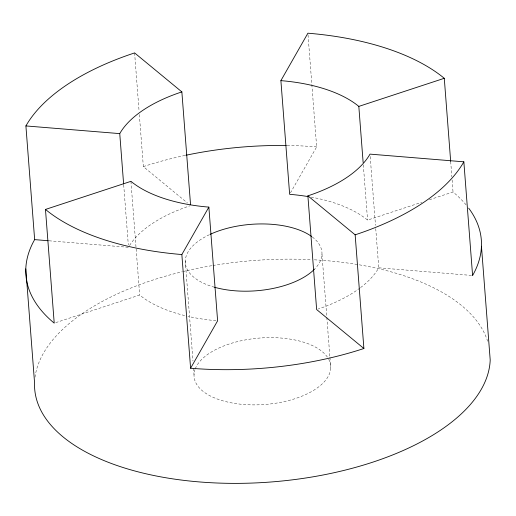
<?xml version="1.0" encoding="UTF-8"?>
<svg xmlns="http://www.w3.org/2000/svg" width="516" height="516" viewBox="0 0 516 516"><rect width="100%" height="100%" fill="white"/><g stroke="black" fill="none" stroke-linecap="round" stroke-linejoin="round"><path stroke-width="0.39" stroke-dasharray="2.58 1.94" d="M290.437 192.926L316.65 146.892L307.962 33.998M55.747 322.629L139.681 295.029A130.503 63.468 -4.4 0 0 185.631 315.798M311.103 197.112A130.503 63.468 -4.4 0 1 367.573 220.093L421.746 202.278M429.377 199.769L453.029 191.991A228.382 111.069 -4.4 0 1 466.238 205.046M49.091 240.804L128.497 247.312M360.561 287.586A130.503 63.468 -4.4 0 0 378.757 267.817L471.798 275.441M139.346 114.578L143.351 166.616L187.501 203.033M450.687 161.566L451.861 176.782M452.106 179.981L453.029 191.991M370.191 156.529L375.487 225.382M375.738 228.588L378.757 267.817M363.322 164.849L367.573 220.093M321.971 254.169L326.776 316.624M326.841 317.424L329.859 356.653M329.924 357.453L330.724 367.863M185.276 260.954L192.978 361.039M193.532 368.243L194.029 374.648M134.605 52.922L139.101 111.372M130.935 181.342L139.681 295.029M123.692 184.857L128.31 244.906M359.949 288.051A130.503 63.468 -4.4 0 1 318.23 309M215.991 320.668A130.503 63.468 -4.4 0 1 187.901 316.334M129.587 245.487A130.503 63.468 -4.4 0 1 189.817 205.858M143.351 166.616A228.382 111.069 -4.4 0 1 185.038 155.432M287.122 145.486A228.382 111.069 -4.4 0 1 316.65 146.892M35.011 377.209A228.382 111.069 -4.4 0 1 181.832 271.848M182.625 271.655A228.382 111.069 -4.4 0 1 212.134 265.624M212.915 265.495A228.382 111.069 -4.4 0 1 311.206 259.658M314.392 259.825A228.382 111.069 -4.4 0 1 487.626 341.231M328.718 359.317A68.512 33.321 -4.4 0 1 264.837 404.486A68.512 33.321 -4.4 0 1 195.016 369.514M195.287 368.779A68.512 33.321 -4.4 0 1 258.606 338.135A68.512 33.321 -4.4 0 1 327.608 357.446M312.341 237.018A68.512 33.321 -4.4 0 1 315.218 268.436M214.43 287.225A68.512 33.321 -4.4 0 1 209.496 234.651"/><path stroke-width="0.77" d="M468.702 208.174A228.382 111.069 -4.4 0 1 472.598 275.505L463.852 161.818L370.004 154.123A130.503 63.468 -4.4 0 1 307.891 195.841L355.15 234.819L363.896 348.506A228.382 111.069 -4.4 0 1 190.597 368.237L181.851 254.543L208.864 207.11A130.503 63.468 -4.4 0 1 130.935 181.342L45.473 209.438L54.219 323.132A228.382 111.069 -4.4 0 1 34.649 239.618L25.903 125.93A228.382 111.069 -4.4 0 1 134.605 52.922L181.864 91.9L190.552 204.794M308.787 196.706A130.503 63.468 -4.4 0 0 289.644 194.319L280.891 80.631L307.904 33.198A228.382 111.069 -4.4 0 1 444.282 78.303L450.687 161.566M190.597 368.237L217.61 320.804L208.864 207.11M280.891 80.631A130.503 63.468 -4.4 0 1 358.82 106.399L444.282 78.303M25.903 125.93L119.751 133.618A130.503 63.468 -4.4 0 1 181.864 91.9M34.649 239.618L48.285 240.74M363.896 348.506L316.637 309.536L307.891 195.841M481.454 246.255L490.2 359.942A228.382 111.069 -4.4 0 1 258.174 482.802A228.382 111.069 -4.4 0 1 34.546 382.569L25.8 268.875M358.82 106.399L363.135 162.45M119.751 133.618L123.627 184.057M185.837 155.264A228.382 111.069 -4.4 0 1 286.309 145.48M463.852 161.818A228.382 111.069 -4.4 0 1 355.15 234.819M181.851 254.543A228.382 111.069 -4.4 0 1 45.473 209.438M314.65 269.036A68.512 33.321 -4.4 0 1 214.43 287.225M210.186 234.329A68.512 33.321 -4.4 0 1 311.761 236.586"/></g></svg>
